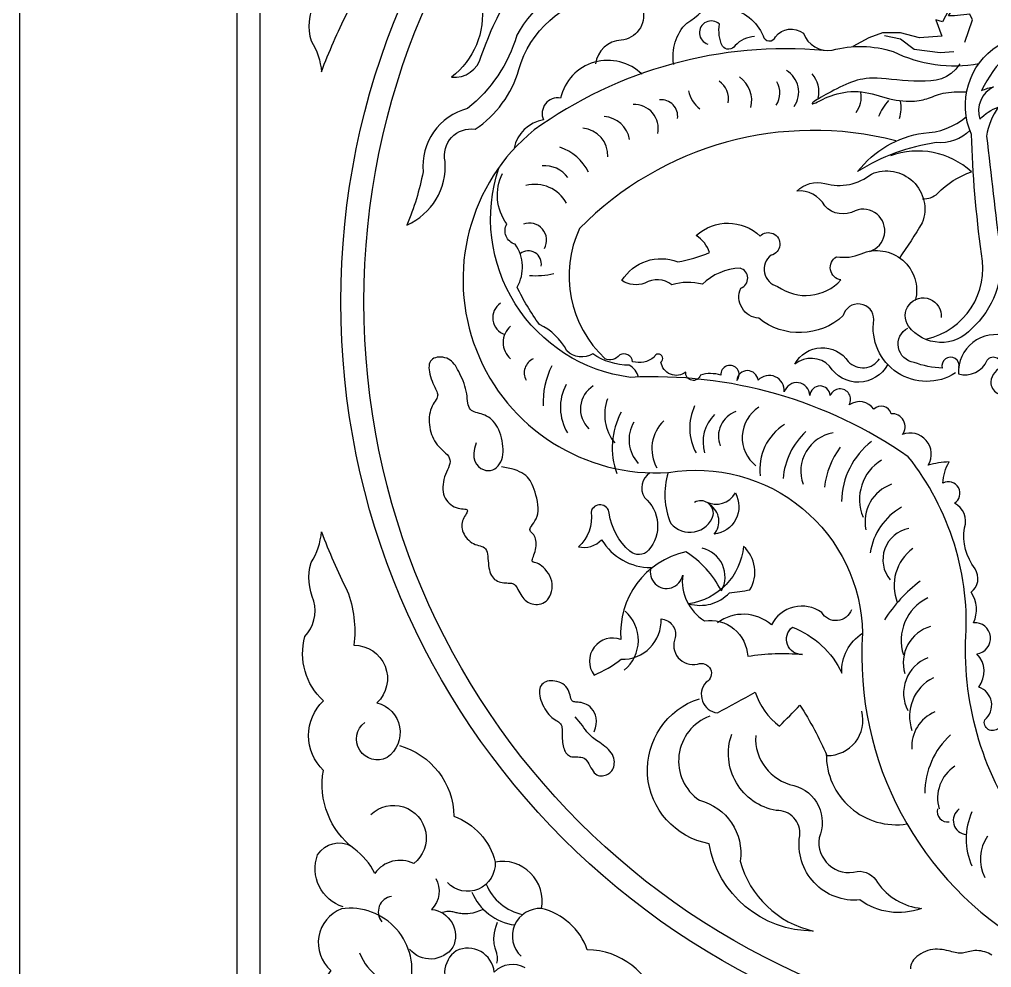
# Model space of a CAD drawing. Extents: x -66030 to 95157, y -13132 to 45879.
# Drawn here: x -43134 to -42628, y 6561 to 7055 of the extents above; entities that cross this region are included whole.
import ezdxf

# ---------------------------------------------------------------- set-up
doc = ezdxf.new("R2010")
doc.units = 0
doc.header["$LTSCALE"] = 100
doc.header["$MEASUREMENT"] = 0
doc.layers.add('4', color=121, linetype='CONTINUOUS')

msp = doc.modelspace()

# ---------------------------------------------------------------- linework, layer by layer
at = {"layer": '4'}
for points in [[(-42007.95, 7470.8), (-43133.95, 7470.8), (-43133.95, 6344.8), (-42007.95, 6344.8)], [(-42120.95, 7357.8), (-43020.95, 7357.8), (-43020.95, 6457.8), (-42120.95, 6457.8)], [(-42132.95, 7345.8), (-43008.95, 7345.8), (-43008.95, 6469.8), (-42132.95, 6469.8)]]:
    msp.add_lwpolyline(points, close=True, dxfattribs=at)
for points in [[(-42951.15, 7174.53, 1.055128), (-42928.85, 7199.98, -0.366246), (-42949.13, 7205.13, -0.126982), (-42959.96, 7192.26, 0.281378), (-42975.84, 7151.54, 0.426753), (-42975.88, 7115.35, 0.279848), (-42985.47, 7081.96, -0.248463), (-42980.75, 7063.5, 0.174704), (-42982.28, 7043.44, -0.128908), (-42976.88, 7027.4, -0.027185), (-42963.47, 7058.06, 0.12406), (-42959.98, 7086.49, 0.684481), (-42948.02, 7116.37, 0.643109), (-42942.76, 7144.85, 0.920448), (-42954.31, 7126.59)], [(-42833.28, 7076.87, 0.229255), (-42875.24, 7046.39, -0.154296), (-42900.85, 7008.36, 0.366938), (-42924.03, 6975.34, -0.052795), (-42932.42, 6947.73, 0.315059), (-42912.51, 6980.77, -0.533557), (-42896.91, 6997.52, 0.178894), (-42874.22, 7028.57, -0.292098), (-42830.81, 7067.02, 1.067226)], [(-42662.45, 6888.39, 0.410236), (-42633.55, 6932.76, -0.026447), (-42638.78, 6994.87, -0.370419), (-42624.86, 7041.13, 0.249379), (-42610.54, 7069.99, 0.484234), (-42619.65, 7075.82, 0.406055), (-42631.89, 7072.89, -0.392331), (-42625.72, 7064.79)], [(-42893.45, 7062.58, -0.267953), (-42909.24, 7024.63, 0.370914), (-42893.71, 7035.47, -0.062265), (-42877.18, 7069.97, 0.257867)], [(-42793.63, 7031.23, -0.245232), (-42786.86, 7052.78, 0.143243), (-42773.55, 7066.38, -0.227285), (-42765.25, 7060.75, -0.241631), (-42747.07, 7046.14, 0.757663), (-42740.76, 7045.66, -0.410908), (-42726.21, 7047.48, 0.350525), (-42711.25, 7038.6, -0.146637), (-42679.5, 7037.92, 0.15838), (-42634.89, 7031.67, 0.15838)], [(-42809.61, 7059.62, -0.449378), (-42820.95, 7043.85, 0.369874), (-42834.27, 7031.53)], [(-42751.61, 7045.79, 0.185535), (-42761.73, 7041.04, -0.523664), (-42768.34, 7040.75, -0.139294), (-42769.9, 7052.23, 1.266791), (-42775.85, 7041.83)], [(-42601.15, 7049.29, 0.178927), (-42633.47, 7017.61, -0.066229), (-42627.26, 7019.62, 0.371806), (-42634.38, 7002.74, -0.132619), (-42624.8, 7008.99, 0.121263), (-42630.89, 6993.98, 0.003668), (-42623.85, 6934.04, -0.246213), (-42638.7, 6893.76, -0.473271), (-42671.45, 6895.05, -1.44751), (-42654.57, 6899.62)], [(-42810.1, 7026.11, 0.585309), (-42852.52, 7013.78, 0.594366), (-42861.39, 7002.45, 0.311689), (-42876.68, 6987.66)], [(-42639.54, 6996.96, -0.220626), (-42657.05, 6990.56, 0.1066), (-42697.98, 6975.54, -0.193366), (-42663.74, 6995.56, 0.166393), (-42641.48, 7003.98)], [(-42866.29, 6997.15, 0.728949), (-42796.4, 6818.96, -0.458717), (-42695.4, 6735.37, 0.286549), (-42608.65, 6572.69, 0.410843), (-42466.95, 6634.92, 0.410843)], [(-42664.2, 6961.39, 0.214318), (-42656.4, 6964.14, -0.118226), (-42638.73, 6975.38, 0.281705), (-42680.95, 6983.63)], [(-42314.64, 6823.14, 0.244582), (-42287, 6879.63, -0.243426), (-42293.13, 6837.17, 0.190717), (-42255.45, 6902.15, -0.174861), (-42270.76, 6843.05, 0.143289), (-42216.7, 6940.8, -0.357484), (-42282.86, 6824.97, 0.059983), (-42342.07, 6807.48, -0.286943), (-42397.96, 6821.13, 0.488834), (-42485.76, 6756.66, -0.053824), (-42505.65, 6656.8, -0.399452), (-42608.28, 6628.29, -0.172067), (-42641.82, 6730.53, 0.188208), (-42671.7, 6827.22, 0.166283), (-42816.12, 6868.48, -0.471559), (-42884.68, 6977.28)], [(-42811.91, 6868.65, 0.205954), (-42816.76, 6874.74, -0.152162), (-42835.68, 6880.76, -0.350186), (-42849.28, 6882.26, 0.163405), (-42863.44, 6896.02, -0.052071), (-42875.07, 6915.44, 0.293425), (-42876.07, 6937.68, -0.480697), (-42880.46, 6948.27, -0.278361), (-42882.75, 6974.48)], [(-42691.67, 6934.02, 1.03474), (-42699.22, 6955.17, -0.352732), (-42715.11, 6957.69, 0.295662), (-42729.59, 6965.41, -0.268574), (-42714.97, 6969.27, 0.241236), (-42690.8, 6974.25, -0.664758), (-42664.38, 6948.89, -0.016924), (-42676.36, 6930.39)], [(-42647.09, 6870.77, -0.647953), (-42689.52, 6898.51, 0.886577), (-42705.47, 6900.58, -0.372235), (-42749.36, 6899.23, -0.517937), (-42758.78, 6914.81, 0.727778), (-42759.15, 6925.29, 0.18697), (-42778.75, 6916.88, 0.139213), (-42794.56, 6916.61, 0.314283), (-42808.69, 6917.44, -0.231356), (-42820.58, 6918.78, -0.366634), (-42791.51, 6928.52, 0.060326), (-42774.98, 6933.46, 0.169547), (-42781.91, 6942.29, -0.396096), (-42748.69, 6941.93, -1.342672), (-42743.02, 6932, 0.631456), (-42739.6, 6915.8, 0.383857), (-42706.65, 6919.21, -0.717952), (-42708.91, 6931.24, 0.149152), (-42696.2, 6932.8, -0.62166), (-42667.98, 6908.46)], [(-42645.29, 6873.66, 1.271861), (-42653.93, 6873.27, -0.08113), (-42668.63, 6876.25, -0.729218), (-42671.85, 6894.13)], [(-42628.76, 6865.17, 0.538671), (-42617.92, 6860.33, 0.471681), (-42620.37, 6889.88, 0.51896), (-42645.5, 6870.29, 0.379152), (-42630.59, 6877.46, -0.873174), (-42623.58, 6873.58, 0.293046), (-42628.75, 6864.83)], [(-42682.42, 6875.07, -0.579404), (-42712.57, 6874.34, 0.380337), (-42730.62, 6875.43, -0.564488), (-42702.82, 6876.69, 0.484455), (-42686.58, 6878.13, 0.484455)], [(-42624.73, 6686.03, -0.79007), (-42631.89, 6690.33, 0.590664), (-42634.97, 6707.39, 0.371102), (-42635.91, 6724.73, 0.975685), (-42637.67, 6740.88, 0.264772), (-42638.99, 6756.71, 0.402205), (-42636.91, 6768.88, -0.198438), (-42642.46, 6790.19, 0.389798), (-42647.67, 6802.99, 0.981447), (-42653.59, 6813.42, -0.127938), (-42650.37, 6824.51, 0.045177), (-42661.28, 6822.88, 0.726189), (-42674.76, 6838.7, 0.658761), (-42680.6, 6849.57, 0.591348), (-42689.48, 6851.94, 0.403702), (-42702.36, 6854.25, 1.065414), (-42712.2, 6859.13, 0.918331), (-42722.86, 6859.08, 0.852833), (-42736.17, 6860.91, 0.714242), (-42749.77, 6866.98, 0.915835), (-42760.8, 6866.88, 1.503694), (-42769.12, 6869.59, 0.156987), (-42779.78, 6869.65, -0.917193), (-42787.36, 6871.21, -0.583401), (-42800.26, 6876.46, 1.33876), (-42803.87, 6879.03, -0.255042), (-42815.02, 6876.64, 0.538626), (-42821.74, 6880.19, -0.337426), (-42829.46, 6878.06)], [(-42806.01, 6818.75, 0.410122), (-42808.89, 6805.97, -0.417753), (-42806.7, 6778.56, -0.41109), (-42816.4, 6778.04, -0.185617), (-42827.14, 6797.83, 0.84931), (-42836.65, 6798.45, -0.257306), (-42843.23, 6780.36, 0.268466), (-42831.12, 6784.05, 0.264515), (-42805.4, 6769.55)], [(-42796.56, 6818.95, 0.178085), (-42795.11, 6792.48, 0.588581), (-42773.08, 6796.79, 0.619537), (-42782.82, 6803.46)], [(-42776.88, 6803.81, 0.404646), (-42761.59, 6808.36, -0.540344), (-42772.64, 6786.89, 0.451607), (-42774.74, 6802.15)], [(-42951.15, 6641.07, -1.055128), (-42928.85, 6615.62, 0.366246), (-42949.13, 6610.47, 0.126982), (-42959.96, 6623.34, -0.281378), (-42975.84, 6664.05, -0.426753), (-42975.88, 6700.24, -0.279848), (-42985.47, 6733.63, 0.248463), (-42980.75, 6752.1, -0.174704), (-42982.28, 6772.16, 0.128908), (-42976.88, 6788.2, 0.027185), (-42963.47, 6757.53, -0.12406), (-42959.98, 6729.11, -0.684481), (-42948.02, 6699.23, -0.643109), (-42942.76, 6670.75, -0.920448), (-42954.31, 6689)], [(-42768.97, 6757.61, 0.137437), (-42787.36, 6777.74, 0.373846), (-42821.13, 6732.05, 0.753044), (-42835.08, 6713.66, 0.064931), (-42820.93, 6721.83, 0.437957), (-42800.24, 6742.84, -0.450203), (-42792.8, 6733.15, 0.618127), (-42781.24, 6719.35, -0.940381), (-42776.77, 6709.9, 0.612136), (-42770.89, 6693.97, 0.002262), (-42751.27, 6704.75, 0.151844), (-42738.64, 6687.02, 0.003706), (-42727.98, 6698.05, -0.038505), (-42713.96, 6671.8, 0.497294), (-42695.79, 6694.77)], [(-42805.51, 6769.55, 1.049893), (-42788.98, 6765.61, 0.294443), (-42777.67, 6741.88, -0.443152), (-42755.14, 6723.41, -0.062368), (-42726.59, 6724.37, -0.741619), (-42731.92, 6738.49, -0.194507), (-42706.18, 6714.61, -0.276186), (-42695.4, 6735.37)], [(-42701.17, 6747.63, -0.636542), (-42716.68, 6746.18, 0.464473), (-42742.74, 6739.75, 0.350463), (-42770.94, 6740.82)], [(-42774.92, 6692.24, 0.607341), (-42780.31, 6648.48, -0.389081), (-42759.09, 6616.84, 0.277302), (-42721.04, 6580.49, -0.365527), (-42775.26, 6625.93, -0.780886), (-42780.31, 6701.32)], [(-42751.01, 6682.14, 0.37336), (-42731.14, 6656.22, -0.457002), (-42718.01, 6628.96, 0.543223), (-42698.27, 6611.52, -0.31188), (-42687.69, 6605.73, 0.219665), (-42664.79, 6592.27, -0.252862), (-42696.79, 6596.65, -0.488404), (-42728.11, 6629.97, 0.46428), (-42740.31, 6643.19, -0.463407), (-42763.47, 6682.81)], [(-42936.35, 6676.93, -0.333818), (-42907.97, 6640.17, -0.253565), (-42886.55, 6616.38, -0.703455), (-42911.36, 6605.7)], [(-42965.61, 6593.07, -0.427892), (-42978.84, 6620.12, -0.407523), (-42961.14, 6624.53, -0.407523)], [(-42917.44, 6607.9, -0.338558), (-42919.6, 6591.72, -0.519359), (-42908.5, 6572.02, -0.493768), (-42930.99, 6570.98)], [(-42957.03, 6569.19, 0.319048), (-42930.94, 6551.56, 0.541193), (-42966.47, 6592.02, 0.561508), (-42972.05, 6560.04, 0.355693), (-42969.09, 6508.63, 0.343874), (-42918.71, 6506.7, 0.561508), (-42886.73, 6512.27, 0.541193), (-42927.19, 6547.8, 0.319048), (-42909.55, 6521.71)], [(-42801.82, 6542.4, 0.333818), (-42838.58, 6570.78, 0.253565), (-42862.36, 6592.19, 0.703455), (-42873.05, 6567.39)], [(-42870.85, 6561.31, 0.338558), (-42887.02, 6559.15, 0.519359), (-42906.72, 6570.24, 0.493768), (-42907.76, 6547.76)]]:
    msp.add_lwpolyline(points, format="xyb", dxfattribs=at)
for points in [[(-42642.21, 7042.8), (-42638.2, 7054.37), (-42639.54, 7057.48), (-42647.55, 7056.59), (-42650.67, 7056.59), (-42644.44, 7066.83), (-42650.67, 7059.26), (-42653.79, 7053.48), (-42657.35, 7054.37), (-42654.24, 7045.91), (-42665.82, 7045.02), (-42675.62, 7047.69), (-42684.97, 7047.69), (-42692.1, 7045.02), (-42700.54, 7040.56)], [(-42684.08, 7046.36), (-42675.62, 7044.58), (-42668.49, 7039.24), (-42655.13, 7037.46), (-42648, 7037.9)], [(-42644.85, 7031.57), (-42646.96, 7028.78), (-42649.27, 7026.6), (-42651.73, 7024.98), (-42654.33, 7023.83), (-42657.06, 7023.08), (-42659.88, 7022.66), (-42662.79, 7022.48), (-42665.74, 7022.47), (-42668.74, 7022.57), (-42671.73, 7022.75), (-42674.69, 7022.97), (-42677.59, 7023.23), (-42680.39, 7023.48), (-42683.06, 7023.72), (-42685.56, 7023.91), (-42687.87, 7024.03), (-42689.96, 7024.07), (-42691.86, 7024.02), (-42693.59, 7023.89), (-42695.2, 7023.67), (-42696.72, 7023.37), (-42698.19, 7023), (-42699.63, 7022.55), (-42701.09, 7022.03), (-42702.58, 7021.44), (-42704.12, 7020.79), (-42705.67, 7020.1), (-42707.22, 7019.37), (-42708.77, 7018.61), (-42710.28, 7017.85), (-42711.76, 7017.08), (-42713.19, 7016.32), (-42714.54, 7015.58), (-42715.82, 7014.87), (-42717, 7014.19), (-42718.07, 7013.56), (-42719.03, 7012.97), (-42719.85, 7012.44), (-42720.53, 7011.97), (-42721.06, 7011.57), (-42721.42, 7011.25), (-42721.62, 7011), (-42721.67, 7010.84), (-42721.56, 7010.76), (-42721.31, 7010.77), (-42720.91, 7010.87), (-42720.38, 7011.06), (-42719.72, 7011.35), (-42718.94, 7011.73), (-42718.03, 7012.19), (-42717.01, 7012.7), (-42715.87, 7013.26), (-42714.63, 7013.84), (-42713.28, 7014.42), (-42711.83, 7014.98), (-42710.29, 7015.5), (-42708.66, 7015.97), (-42706.96, 7016.38), (-42705.19, 7016.71), (-42703.37, 7016.97), (-42701.52, 7017.13), (-42699.64, 7017.19), (-42697.76, 7017.15), (-42695.89, 7016.99), (-42694.03, 7016.7), (-42692.2, 7016.32), (-42690.37, 7015.87), (-42688.57, 7015.36), (-42686.77, 7014.83), (-42684.98, 7014.31), (-42683.19, 7013.8), (-42681.41, 7013.35), (-42679.63, 7012.97), (-42677.87, 7012.67), (-42676.13, 7012.43), (-42674.44, 7012.26), (-42672.81, 7012.15), (-42671.25, 7012.1), (-42669.78, 7012.11), (-42668.42, 7012.16), (-42667.16, 7012.27), (-42666.01, 7012.42), (-42664.94, 7012.62), (-42663.93, 7012.85), (-42662.95, 7013.12), (-42662.01, 7013.42), (-42661.06, 7013.74), (-42660.1, 7014.09), (-42659.11, 7014.46), (-42658.08, 7014.84), (-42657, 7015.22), (-42655.86, 7015.59), (-42654.68, 7015.94), (-42653.42, 7016.25), (-42652.1, 7016.51), (-42650.71, 7016.73), (-42649.24, 7016.88), (-42647.75, 7016.97), (-42646.3, 7017.02), (-42644.92, 7017.03), (-42643.69, 7017.02), (-42642.65, 7017), (-42641.86, 7016.97), (-42641.38, 7016.95)], [(-42896.31, 6834.46), (-42897.26, 6831.55), (-42897.65, 6829), (-42897.54, 6826.79), (-42897.03, 6824.9), (-42896.2, 6823.35), (-42895.13, 6822.1), (-42893.91, 6821.15), (-42892.63, 6820.49), (-42891.35, 6820.12), (-42890.11, 6819.99), (-42888.92, 6820.11), (-42887.78, 6820.44), (-42886.73, 6820.97), (-42885.77, 6821.66), (-42884.92, 6822.51), (-42884.18, 6823.48), (-42883.58, 6824.56), (-42883.11, 6825.74), (-42882.77, 6826.99), (-42882.54, 6828.32), (-42882.42, 6829.7), (-42882.4, 6831.12), (-42882.48, 6832.58), (-42882.65, 6834.06), (-42882.9, 6835.54), (-42883.23, 6837.02), (-42883.64, 6838.47), (-42884.12, 6839.87), (-42884.67, 6841.22), (-42885.28, 6842.49), (-42885.96, 6843.66), (-42886.69, 6844.72), (-42887.47, 6845.66), (-42888.3, 6846.47), (-42889.17, 6847.18), (-42890.06, 6847.8), (-42890.98, 6848.32), (-42891.92, 6848.77), (-42892.86, 6849.16), (-42893.8, 6849.48), (-42894.74, 6849.77), (-42895.65, 6850.03), (-42896.52, 6850.29), (-42897.35, 6850.58), (-42898.11, 6850.92), (-42898.79, 6851.33), (-42899.38, 6851.84), (-42899.86, 6852.47), (-42900.23, 6853.24), (-42900.5, 6854.13), (-42900.71, 6855.13), (-42900.86, 6856.24), (-42901, 6857.42), (-42901.15, 6858.66), (-42901.33, 6859.95), (-42901.56, 6861.27), (-42901.87, 6862.61), (-42902.26, 6863.95), (-42902.7, 6865.29), (-42903.2, 6866.61), (-42903.73, 6867.91), (-42904.29, 6869.16), (-42904.86, 6870.37), (-42905.44, 6871.53), (-42906.02, 6872.61), (-42906.59, 6873.63), (-42907.19, 6874.57), (-42907.81, 6875.42), (-42908.46, 6876.2), (-42909.17, 6876.89), (-42909.94, 6877.48), (-42910.78, 6877.99), (-42911.69, 6878.39), (-42912.67, 6878.7), (-42913.68, 6878.9), (-42914.7, 6879.01), (-42915.7, 6879.01), (-42916.66, 6878.91), (-42917.56, 6878.7), (-42918.37, 6878.39), (-42919.08, 6877.98), (-42919.66, 6877.46), (-42920.14, 6876.84), (-42920.51, 6876.13), (-42920.76, 6875.33), (-42920.91, 6874.44), (-42920.95, 6873.47), (-42920.88, 6872.42), (-42920.71, 6871.29), (-42920.45, 6870.12), (-42920.12, 6868.92), (-42919.73, 6867.71), (-42919.3, 6866.53), (-42918.86, 6865.4), (-42918.41, 6864.34), (-42917.97, 6863.37), (-42917.56, 6862.52), (-42917.2, 6861.77), (-42916.89, 6861.1), (-42916.65, 6860.49), (-42916.48, 6859.91), (-42916.41, 6859.35), (-42916.45, 6858.79), (-42916.6, 6858.2), (-42916.87, 6857.57), (-42917.24, 6856.9), (-42917.69, 6856.16), (-42918.18, 6855.37), (-42918.7, 6854.51), (-42919.2, 6853.58), (-42919.67, 6852.58), (-42920.07, 6851.5), (-42920.39, 6850.34), (-42920.62, 6849.12), (-42920.77, 6847.84), (-42920.83, 6846.53), (-42920.81, 6845.19), (-42920.72, 6843.86), (-42920.55, 6842.54), (-42920.31, 6841.25), (-42920.01, 6840), (-42919.63, 6838.79), (-42919.18, 6837.64), (-42918.67, 6836.52), (-42918.08, 6835.45), (-42917.42, 6834.43), (-42916.68, 6833.46), (-42915.87, 6832.53), (-42914.99, 6831.64), (-42914.07, 6830.78), (-42913.16, 6829.95), (-42912.29, 6829.12), (-42911.51, 6828.29), (-42910.84, 6827.45), (-42910.35, 6826.58), (-42910.05, 6825.66), (-42909.98, 6824.7), (-42910.11, 6823.68), (-42910.41, 6822.62), (-42910.82, 6821.51), (-42911.3, 6820.36), (-42911.82, 6819.18), (-42912.33, 6817.95), (-42912.8, 6816.7), (-42913.18, 6815.41), (-42913.46, 6814.11), (-42913.64, 6812.81), (-42913.73, 6811.51), (-42913.7, 6810.24), (-42913.57, 6809), (-42913.32, 6807.81), (-42912.96, 6806.69), (-42912.48, 6805.63), (-42911.89, 6804.66), (-42911.2, 6803.78), (-42910.43, 6802.98), (-42909.6, 6802.28), (-42908.71, 6801.68), (-42907.78, 6801.18), (-42906.82, 6800.79), (-42905.84, 6800.51), (-42904.88, 6800.31), (-42903.97, 6800.18), (-42903.12, 6800.07), (-42902.37, 6799.97), (-42901.75, 6799.85), (-42901.28, 6799.67), (-42901, 6799.42), (-42900.91, 6799.06), (-42901.01, 6798.62), (-42901.24, 6798.08), (-42901.57, 6797.48), (-42901.97, 6796.82), (-42902.39, 6796.1), (-42902.81, 6795.35), (-42903.18, 6794.57), (-42903.47, 6793.78), (-42903.68, 6792.97), (-42903.8, 6792.15), (-42903.83, 6791.31), (-42903.78, 6790.47), (-42903.64, 6789.61), (-42903.42, 6788.74), (-42903.1, 6787.87), (-42902.69, 6786.99), (-42902.2, 6786.12), (-42901.63, 6785.27), (-42900.99, 6784.47), (-42900.28, 6783.72), (-42899.52, 6783.04), (-42898.7, 6782.46), (-42897.84, 6781.98), (-42896.95, 6781.61), (-42896.04, 6781.32), (-42895.13, 6781.08), (-42894.26, 6780.84), (-42893.43, 6780.58), (-42892.67, 6780.25), (-42892.01, 6779.81), (-42891.46, 6779.23), (-42891.04, 6778.48), (-42890.73, 6777.57), (-42890.51, 6776.55), (-42890.36, 6775.42), (-42890.24, 6774.24), (-42890.15, 6773.02), (-42890.05, 6771.79), (-42889.92, 6770.59), (-42889.74, 6769.44), (-42889.51, 6768.34), (-42889.22, 6767.31), (-42888.86, 6766.36), (-42888.44, 6765.49), (-42887.96, 6764.7), (-42887.4, 6764), (-42886.77, 6763.4), (-42886.07, 6762.91), (-42885.31, 6762.51), (-42884.5, 6762.2), (-42883.68, 6761.96), (-42882.84, 6761.79), (-42882.02, 6761.67), (-42881.22, 6761.59), (-42880.46, 6761.55), (-42879.77, 6761.52), (-42879.12, 6761.5), (-42878.52, 6761.46), (-42877.97, 6761.38), (-42877.45, 6761.24), (-42876.95, 6761.02), (-42876.48, 6760.7), (-42876.02, 6760.25), (-42875.57, 6759.67), (-42875.12, 6758.97), (-42874.66, 6758.19), (-42874.2, 6757.35), (-42873.72, 6756.47), (-42873.22, 6755.6), (-42872.7, 6754.75), (-42872.14, 6753.95), (-42871.54, 6753.24), (-42870.91, 6752.61), (-42870.24, 6752.05), (-42869.53, 6751.58), (-42868.79, 6751.19), (-42868, 6750.88), (-42867.18, 6750.64), (-42866.32, 6750.48), (-42865.42, 6750.4), (-42864.5, 6750.41), (-42863.57, 6750.51), (-42862.65, 6750.71), (-42861.75, 6751.04), (-42860.87, 6751.49), (-42860.05, 6752.08), (-42859.29, 6752.82), (-42858.6, 6753.72), (-42858, 6754.75), (-42857.51, 6755.89), (-42857.13, 6757.12), (-42856.89, 6758.43), (-42856.8, 6759.77), (-42856.86, 6761.14), (-42857.1, 6762.51), (-42857.53, 6763.86), (-42858.11, 6765.17), (-42858.82, 6766.41), (-42859.62, 6767.57), (-42860.49, 6768.63), (-42861.39, 6769.57), (-42862.29, 6770.36), (-42863.17, 6770.99), (-42863.98, 6771.45), (-42864.73, 6771.77), (-42865.4, 6771.99), (-42865.98, 6772.14), (-42866.45, 6772.28), (-42866.83, 6772.42), (-42867.08, 6772.63), (-42867.21, 6772.93), (-42867.2, 6773.36), (-42867.09, 6773.91), (-42866.89, 6774.57), (-42866.63, 6775.31), (-42866.34, 6776.14), (-42866.04, 6777.02), (-42865.75, 6777.95), (-42865.51, 6778.91), (-42865.33, 6779.88), (-42865.22, 6780.86), (-42865.18, 6781.82), (-42865.22, 6782.75), (-42865.32, 6783.65), (-42865.5, 6784.48), (-42865.75, 6785.25), (-42866.08, 6785.93), (-42866.47, 6786.52), (-42866.91, 6787.04), (-42867.35, 6787.5), (-42867.75, 6787.93), (-42868.09, 6788.35), (-42868.33, 6788.79), (-42868.42, 6789.27), (-42868.34, 6789.81), (-42868.06, 6790.43), (-42867.62, 6791.13), (-42867.06, 6791.93), (-42866.45, 6792.84), (-42865.82, 6793.84), (-42865.24, 6794.96), (-42864.74, 6796.2), (-42864.38, 6797.56), (-42864.2, 6799.04), (-42864.18, 6800.62), (-42864.31, 6802.26), (-42864.55, 6803.93), (-42864.89, 6805.6), (-42865.3, 6807.22), (-42865.76, 6808.78), (-42866.24, 6810.24), (-42866.73, 6811.56), (-42867.23, 6812.77), (-42867.77, 6813.86), (-42868.35, 6814.85), (-42869.01, 6815.76), (-42869.74, 6816.59), (-42870.58, 6817.35), (-42871.53, 6818.07), (-42872.61, 6818.75), (-42873.82, 6819.38), (-42875.14, 6819.96), (-42876.57, 6820.48), (-42878.1, 6820.94), (-42879.72, 6821.33), (-42881.43, 6821.64), (-42883.21, 6821.87)], [(-42834.98, 6684.11), (-42834.32, 6686.12), (-42833.96, 6687.98), (-42833.86, 6689.72), (-42834.01, 6691.31), (-42834.36, 6692.76), (-42834.89, 6694.05), (-42835.55, 6695.2), (-42836.32, 6696.19), (-42837.16, 6697.03), (-42838.05, 6697.72), (-42838.98, 6698.28), (-42839.92, 6698.71), (-42840.85, 6699.05), (-42841.74, 6699.29), (-42842.58, 6699.45), (-42843.35, 6699.55), (-42844.03, 6699.59), (-42844.62, 6699.62), (-42845.13, 6699.65), (-42845.58, 6699.71), (-42845.96, 6699.83), (-42846.3, 6700.04), (-42846.59, 6700.36), (-42846.84, 6700.83), (-42847.08, 6701.46), (-42847.3, 6702.23), (-42847.54, 6703.1), (-42847.82, 6704.04), (-42848.15, 6705), (-42848.56, 6705.96), (-42849.07, 6706.88), (-42849.69, 6707.72), (-42850.45, 6708.46), (-42851.32, 6709.09), (-42852.27, 6709.6), (-42853.29, 6710.02), (-42854.35, 6710.33), (-42855.42, 6710.54), (-42856.48, 6710.65), (-42857.51, 6710.66), (-42858.48, 6710.58), (-42859.38, 6710.4), (-42860.21, 6710.14), (-42860.96, 6709.78), (-42861.62, 6709.33), (-42862.19, 6708.79), (-42862.66, 6708.16), (-42863.03, 6707.45), (-42863.28, 6706.65), (-42863.43, 6705.77), (-42863.47, 6704.83), (-42863.42, 6703.83), (-42863.27, 6702.78), (-42863.03, 6701.7), (-42862.7, 6700.59), (-42862.29, 6699.45), (-42861.81, 6698.32), (-42861.25, 6697.19), (-42860.64, 6696.08), (-42859.98, 6695.02), (-42859.28, 6694.02), (-42858.55, 6693.1), (-42857.81, 6692.27), (-42857.05, 6691.56), (-42856.29, 6690.96), (-42855.55, 6690.46), (-42854.84, 6690.03), (-42854.17, 6689.64), (-42853.55, 6689.25), (-42853, 6688.83), (-42852.54, 6688.35), (-42852.18, 6687.79), (-42851.92, 6687.11), (-42851.75, 6686.33), (-42851.66, 6685.47), (-42851.62, 6684.54), (-42851.62, 6683.56), (-42851.63, 6682.56), (-42851.64, 6681.54), (-42851.62, 6680.53), (-42851.57, 6679.55), (-42851.47, 6678.59), (-42851.33, 6677.68), (-42851.15, 6676.8), (-42850.94, 6675.97), (-42850.68, 6675.2), (-42850.39, 6674.48), (-42850.06, 6673.83), (-42849.7, 6673.24), (-42849.3, 6672.72), (-42848.86, 6672.28), (-42848.37, 6671.9), (-42847.84, 6671.59), (-42847.26, 6671.35), (-42846.62, 6671.17), (-42845.92, 6671.07), (-42845.17, 6671.03), (-42844.38, 6671.03), (-42843.55, 6671.02), (-42842.72, 6670.99), (-42841.89, 6670.89), (-42841.08, 6670.7), (-42840.3, 6670.37), (-42839.58, 6669.88), (-42838.92, 6669.2), (-42838.32, 6668.37), (-42837.75, 6667.44), (-42837.21, 6666.44), (-42836.68, 6665.44), (-42836.14, 6664.46), (-42835.58, 6663.57), (-42834.98, 6662.8), (-42834.34, 6662.2), (-42833.65, 6661.75), (-42832.94, 6661.44), (-42832.2, 6661.27), (-42831.46, 6661.2), (-42830.72, 6661.23), (-42829.99, 6661.34), (-42829.28, 6661.52), (-42828.61, 6661.75), (-42827.98, 6662.04), (-42827.38, 6662.39), (-42826.83, 6662.79), (-42826.33, 6663.26), (-42825.88, 6663.8), (-42825.48, 6664.42), (-42825.14, 6665.1), (-42824.87, 6665.86), (-42824.66, 6666.69), (-42824.53, 6667.56), (-42824.5, 6668.48), (-42824.57, 6669.42), (-42824.76, 6670.37), (-42825.07, 6671.32), (-42825.51, 6672.27), (-42826.1, 6673.18), (-42826.8, 6674.07), (-42827.61, 6674.92), (-42828.48, 6675.73), (-42829.39, 6676.5), (-42830.32, 6677.23), (-42831.24, 6677.9), (-42832.13, 6678.51), (-42832.97, 6679.07), (-42833.75, 6679.59), (-42834.49, 6680.1), (-42835.21, 6680.62), (-42835.91, 6681.17), (-42836.61, 6681.77), (-42837.3, 6682.46), (-42838.02, 6683.24), (-42838.75, 6684.14), (-42839.52, 6685.15), (-42840.32, 6686.22), (-42841.15, 6687.35), (-42842.03, 6688.5), (-42842.94, 6689.64), (-42843.9, 6690.76), (-42844.91, 6691.83)], [(-42892.75, 6591.78), (-42894.72, 6590.94), (-42896.48, 6590.31), (-42898.05, 6589.86), (-42899.46, 6589.57), (-42900.7, 6589.42), (-42901.8, 6589.36), (-42902.78, 6589.38), (-42903.64, 6589.44), (-42904.41, 6589.53), (-42905.09, 6589.64), (-42905.71, 6589.75), (-42906.29, 6589.88), (-42906.84, 6590.01), (-42907.37, 6590.14), (-42907.91, 6590.27), (-42908.46, 6590.4), (-42909.05, 6590.51), (-42909.68, 6590.6), (-42910.33, 6590.66), (-42911, 6590.68), (-42911.69, 6590.65), (-42912.4, 6590.55), (-42913.12, 6590.38), (-42913.85, 6590.12)], [(-42885.45, 6584.91), (-42886.17, 6582.9), (-42886.7, 6581.1), (-42887.05, 6579.5), (-42887.25, 6578.08), (-42887.34, 6576.83), (-42887.33, 6575.73), (-42887.25, 6574.75), (-42887.13, 6573.9), (-42887, 6573.14), (-42886.85, 6572.46), (-42886.7, 6571.84), (-42886.54, 6571.28), (-42886.37, 6570.74), (-42886.21, 6570.21), (-42886.05, 6569.69), (-42885.89, 6569.14), (-42885.74, 6568.56), (-42885.61, 6567.94), (-42885.51, 6567.3), (-42885.45, 6566.62), (-42885.45, 6565.93), (-42885.5, 6565.22), (-42885.63, 6564.49), (-42885.85, 6563.75)], [(-42628.26, 6567.89), (-42629.06, 6568.44), (-42629.92, 6568.93), (-42630.85, 6569.34), (-42631.83, 6569.67), (-42632.85, 6569.93), (-42633.89, 6570.12), (-42634.93, 6570.24), (-42635.96, 6570.3), (-42636.96, 6570.29), (-42637.92, 6570.21), (-42638.82, 6570.08), (-42639.67, 6569.91), (-42640.48, 6569.71), (-42641.25, 6569.5), (-42642, 6569.3), (-42642.73, 6569.13), (-42643.45, 6569), (-42644.17, 6568.93), (-42644.9, 6568.93), (-42645.65, 6569), (-42646.41, 6569.13), (-42647.21, 6569.3), (-42648.04, 6569.5), (-42648.91, 6569.73), (-42649.82, 6569.97), (-42650.79, 6570.21), (-42651.82, 6570.45), (-42652.91, 6570.66), (-42654.04, 6570.84), (-42655.21, 6570.96), (-42656.41, 6571.02), (-42657.65, 6571), (-42658.9, 6570.89), (-42660.17, 6570.67), (-42661.45, 6570.34), (-42662.71, 6569.9), (-42663.95, 6569.35), (-42665.13, 6568.72), (-42666.23, 6568.01), (-42667.25, 6567.24), (-42668.14, 6566.41), (-42668.91, 6565.53), (-42669.52, 6564.62), (-42669.98, 6563.69), (-42670.29, 6562.75), (-42670.46, 6561.82), (-42670.48, 6560.91)]]:
    msp.add_lwpolyline(points, dxfattribs=at)
msp.add_lwpolyline([(-42764.69, 6756.42, 0.013358), (-42754, 6757.93, 0.360628), (-42757.36, 6780.53, -0.348402), (-42785.74, 6750.75, 0.283875)], format="xyb", close=True, dxfattribs=at)
for radius in [395, 383]:
    msp.add_circle((-42571.78, 6907.8), radius, dxfattribs=at)
for centre, radius, start, end in [((-42735.25, 6815.09), 224.32, 84.9318, 125.7443), ((-42768.35, 7012.31), 15.29, 346.6785, 54.2251), ((-42741.79, 7016.87), 13.14, 325.416, 59.0583), ((-42732.5, 7016.91), 14.38, 347.4616, 40.6382), ((-42776.21, 7013.35), 11.06, 349.2344, 56.0465), ((-42750.13, 7016.38), 11.67, 327.0569, 30.0026), ((-42770.37, 7020.86), 15.96, 192.0357, 232.7116), ((-42709.33, 7014.31), 13.26, 322.7873, 9.932), ((-42814.08, 6997.93), 12.43, 348.0615, 93.0015), ((-42800.21, 7004.21), 8.67, 353.1077, 95.0719), ((-42657.32, 6991.16), 32.56, 138.9767, 156.5795), ((-42691.82, 7008.79), 16.54, 340.1261, 11.9757), ((-42830.66, 6989.88), 14.25, 9.5133, 86.2692), ((-42842.37, 6983.71), 14.52, 357.9052, 84.5241), ((-42720.83, 6825.96), 170.97, 75.5094, 135.4095), ((-42860.63, 6964.42), 25, 25.3853, 71.7368), ((-42860.9, 6963.48), 15.12, 36.0976, 94.3961), ((-42865.94, 6950), 18.87, 28.5672, 104.4106), ((-42868.74, 6939.76), 8.97, 331.6891, 110.079), ((-42789.61, 6921.19), 58.5, 154.9165, 227.3011), ((-42869.25, 6927.49), 6.8, 349.5695, 129.0821), ((-42865.82, 6964.33), 42.97, 266.1085, 283.1531), ((-42878.55, 6899.44), 9.2, 124.2956, 251.2503), ((-42871.06, 6886.64), 11.34, 131.2485, 228.7515), ((-42863.47, 6870.87), 7.92, 113.7855, 209.3098), ((-42822.01, 6856.04), 39.53, 152.3109, 183.4758), ((-42827.12, 6852.81), 25.46, 151.9827, 211.3901), ((-42828.09, 6852.05), 14.07, 121.6815, 226.8857), ((-42805.97, 6849.12), 23.57, 159.5673, 218.7756), ((-42757.96, 6842.15), 27.35, 155.1469, 208.328), ((-42739.44, 6837.18), 18.59, 122.2563, 232.1526), ((-42785.88, 6831.92), 39.71, 152.2714, 199.7387), ((-42758.28, 6834.84), 20.12, 134.5117, 196.3911), ((-42756.84, 6837.88), 13.53, 109.0082, 201.7008), ((-42798.76, 6835.95), 18.13, 149.3059, 222.5183), ((-42784.71, 6831.3), 20.3, 133.8075, 208.944), ((-42721.43, 6820.78), 27.41, 122.1071, 187.2927), ((-42699.25, 6812.74), 37.62, 132.9159, 175.3059), ((-42707.52, 6819.76), 20.05, 99.2895, 200.1472), ((-42672.62, 6806.61), 42.86, 143.4433, 173.6218), ((-42666.65, 6803.58), 39.66, 127.3632, 179.4603), ((-42672.98, 6804.98), 24.01, 121.4705, 202.4871), ((-42673.46, 6793.36), 20.67, 109.4063, 191.8287), ((-42658.67, 6772.18), 33.18, 119.7307, 171.1982), ((-42668.35, 6773.66), 16.49, 100.7262, 219.5263), ((-42782.27, 6764.72), 15.32, 331.8203, 77.2114), ((-42655.06, 6760.11), 23.97, 126.1035, 201.5769), ((-42617.85, 6699.66), 78.78, 127.1949, 147.1524), ((-42650.67, 6731.61), 24.67, 116.1525, 197.7548), ((-42832.15, 6731.68), 20.12, 309.5462, 48.9314), ((-42654.6, 6720.05), 19.64, 106.147, 196.5833), ((-42654.25, 6704.15), 19.84, 111.5778, 206.9327), ((-42648.61, 6692.2), 22.37, 116.4595, 199.3643), ((-42650.59, 6676.66), 19.19, 112.1936, 184.5396), ((-42621.61, 6652.09), 41.42, 132.6392, 179.9129), ((-42677.82, 6672.23), 36.47, 179.3184, 278.6781), ((-42636.38, 6649.56), 20.02, 123.5452, 196.1446), ((-42651.3, 6642.51), 5.27, 163.6416, 279.6831), ((-42640.79, 6638.03), 7.43, 126.5544, 264.8064), ((-42606.95, 6628.42), 34.58, 155.9516, 204.0484), ((-42613.08, 6617.9), 21.05, 145.2419, 206.8597), ((-42882.71, 6596.03), 20.71, 349.3236, 100.6764), ((-42866.89, 6614.69), 26.15, 201.902, 258.538), ((-42939.14, 6590.46), 8.18, 99.0701, 218.5683), ((-42872.51, 6611.65), 28.28, 202.6484, 262.099)]:
    msp.add_arc(centre, radius, start, end, dxfattribs=at)

doc.saveas('drawing.dxf')
